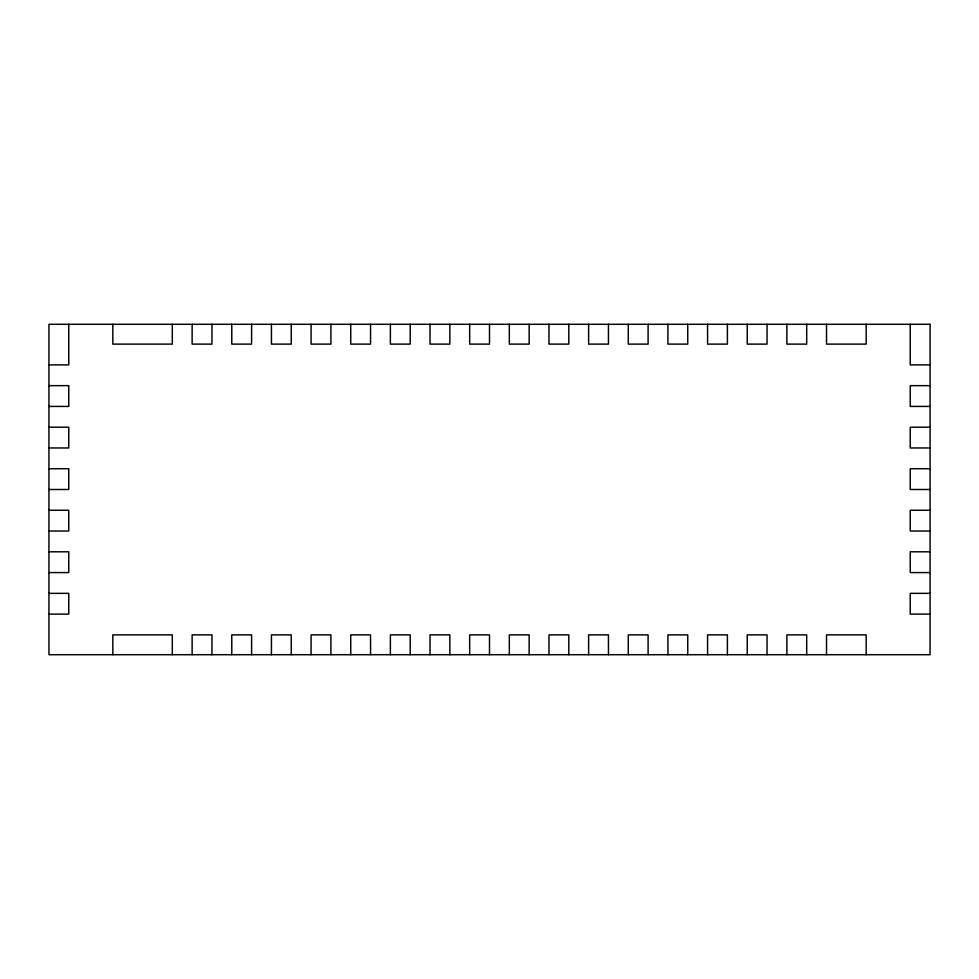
<?xml version="1.0" encoding="UTF-8"?>
<svg xmlns="http://www.w3.org/2000/svg" width="979" height="979" viewBox="0 0 979 979"><rect width="100%" height="100%" fill="white"/><g stroke="black" fill="none" stroke-linecap="round" stroke-linejoin="round"><path stroke-width="1.47" d="M48.95 364.886L68.775 364.886L68.775 324.294M930.05 364.886L910.225 364.886L910.225 324.294M48.95 385.653L68.775 385.653L68.775 406.42L48.95 406.42M930.05 385.653L910.225 385.653L910.225 406.42L930.05 406.42M48.95 427.199L68.775 427.199L68.775 447.966L48.95 447.966M930.05 427.199L910.225 427.199L910.225 447.966L930.05 447.966M48.95 468.733L68.775 468.733L68.775 489.5L48.95 489.5M930.05 468.733L910.225 468.733L910.225 489.5L930.05 489.5M48.95 510.267L68.775 510.267L68.775 531.034L48.95 531.034M930.05 510.267L910.225 510.267L910.225 531.034L930.05 531.034M48.95 551.801L68.775 551.801L68.775 572.58L48.95 572.58M930.05 551.801L910.225 551.801L910.225 572.58L930.05 572.58M48.95 593.347L68.775 593.347L68.775 614.114L48.95 614.114M930.05 593.347L910.225 593.347L910.225 614.114L930.05 614.114M866.17 324.294L866.17 344.118L826.521 344.118L826.521 324.294M866.17 654.706L866.17 634.881L826.521 634.881L826.521 654.706M806.696 324.294L806.696 344.118L786.871 344.118L786.871 324.294M806.696 654.706L806.696 634.881L786.871 634.881L786.871 654.706M767.046 324.294L767.046 344.118L747.222 344.118L747.222 324.294M767.046 654.706L767.046 634.881L747.222 634.881L747.222 654.706M727.397 324.294L727.397 344.118L707.572 344.118L707.572 324.294M727.397 654.706L727.397 634.881L707.572 634.881L707.572 654.706M687.747 324.294L687.747 344.118L667.923 344.118L667.923 324.294M687.747 654.706L687.747 634.881L667.923 634.881L667.923 654.706M648.098 324.294L648.098 344.118L628.273 344.118L628.273 324.294M648.098 654.706L648.098 634.881L628.273 634.881L628.273 654.706M608.448 324.294L608.448 344.118L588.624 344.118L588.624 324.294M608.448 654.706L608.448 634.881L588.624 634.881L588.624 654.706M568.799 324.294L568.799 344.118L548.974 344.118L548.974 324.294M568.799 654.706L568.799 634.881L548.974 634.881L548.974 654.706M529.149 324.294L529.149 344.118L509.325 344.118L509.325 324.294M529.149 654.706L529.149 634.881L509.325 634.881L509.325 654.706M489.5 324.294L489.5 344.118L469.675 344.118L469.675 324.294M489.5 654.706L489.5 634.881L469.675 634.881L469.675 654.706M449.851 324.294L449.851 344.118L430.026 344.118L430.026 324.294M449.851 654.706L449.851 634.881L430.026 634.881L430.026 654.706M410.201 324.294L410.201 344.118L390.376 344.118L390.376 324.294M410.201 654.706L410.201 634.881L390.376 634.881L390.376 654.706M370.551 324.294L370.551 344.118L350.727 344.118L350.727 324.294M370.551 654.706L370.551 634.881L350.727 634.881L350.727 654.706M330.902 324.294L330.902 344.118L311.077 344.118L311.077 324.294M330.902 654.706L330.902 634.881L311.077 634.881L311.077 654.706M291.252 324.294L291.252 344.118L271.428 344.118L271.428 324.294M291.252 654.706L291.252 634.881L271.428 634.881L271.428 654.706M251.603 324.294L251.603 344.118L231.778 344.118L231.778 324.294M251.603 654.706L251.603 634.881L231.778 634.881L231.778 654.706M211.953 324.294L211.953 344.118L192.129 344.118L192.129 324.294M211.953 654.706L211.953 634.881L192.129 634.881L192.129 654.706M172.304 324.294L172.304 344.118L112.83 344.118L112.83 324.294M172.304 654.706L172.304 634.881L112.83 634.881L112.83 654.706M930.05 324.294L48.95 324.294L48.95 654.706L930.05 654.706L930.05 324.294"/></g></svg>
